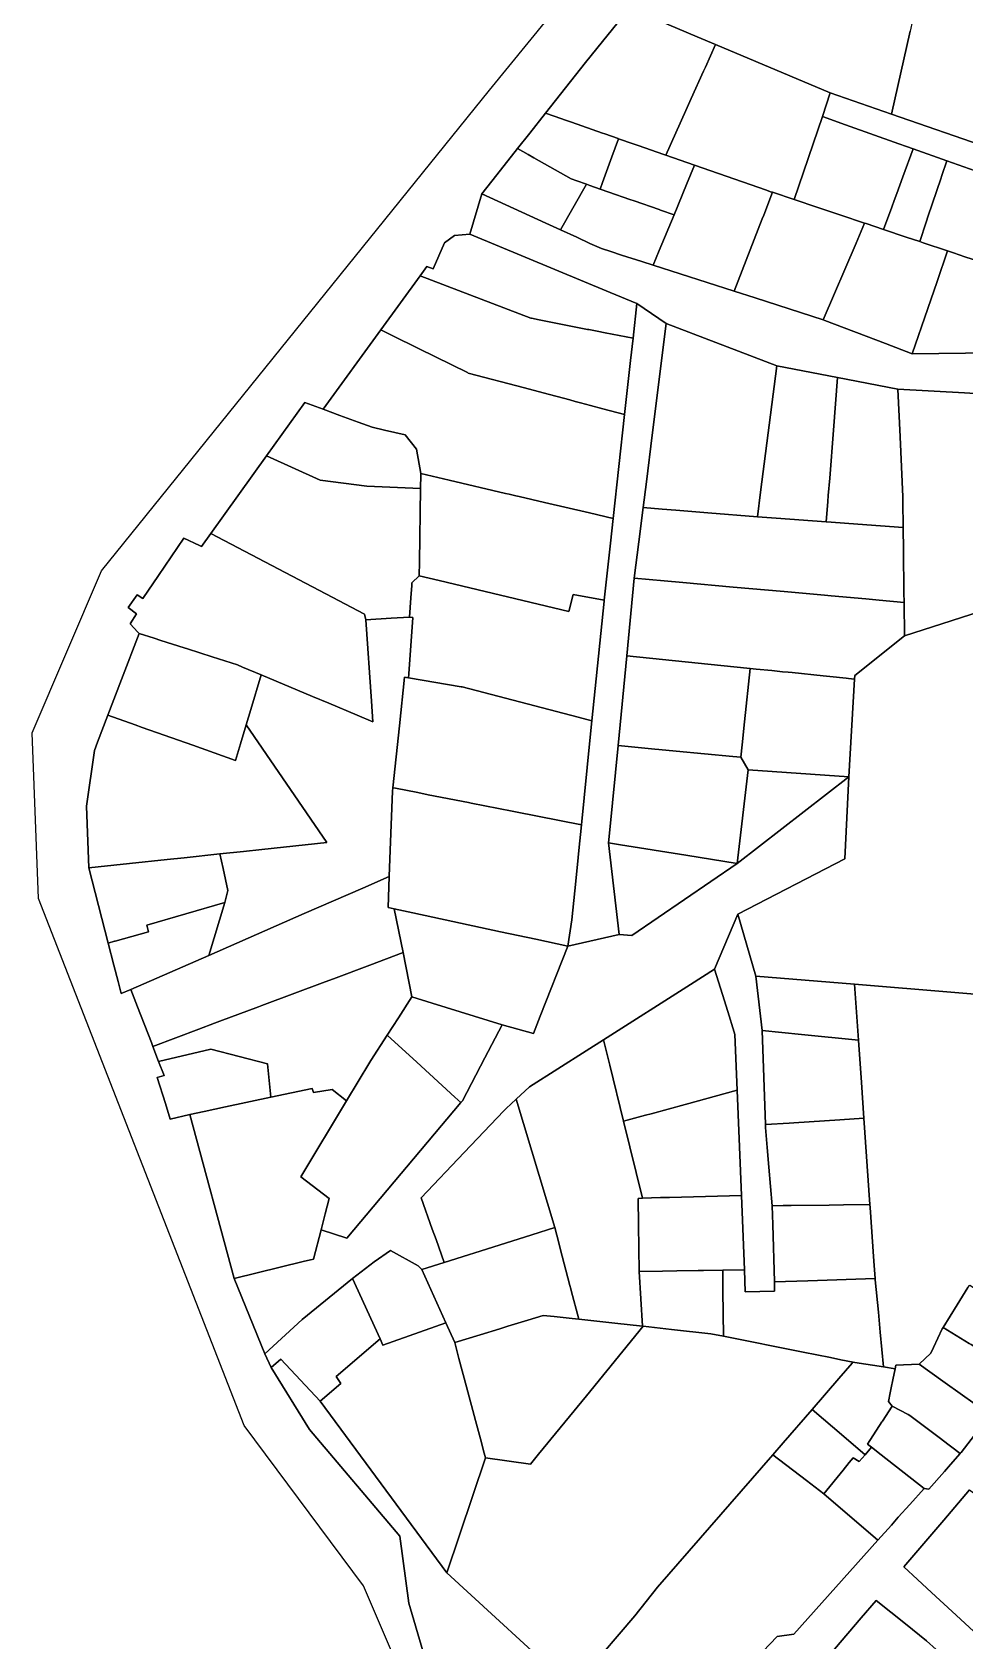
# Model space of a CAD drawing. Header units: inches. Extents: x 469449 to 472390, y 1000542 to 1004361.
# Drawn here: x 470542.2 to 470752, y 1001671.8 to 1002033.8 of the extents above; entities that cross this region are included whole.
import ezdxf

# ---------------------------------------------------------------- set-up
doc = ezdxf.new("R2010")
doc.units = ezdxf.units.IN
doc.header["$MEASUREMENT"] = 0
doc.layers.add('Gulele_10_07_New_Parcel', color=7, linetype='Continuous')

msp = doc.modelspace()

# ---------------------------------------------------------------- linework, layer by layer
at = {"layer": 'Gulele_10_07_New_Parcel'}
for points in [[(470872.58, 1001426.49), (470760.13, 1001545.32), (470668.21, 1001563.83), (470616.75, 1001684.11), (470589.87, 1001720.25), (470543.62, 1001838.8), (470542.17, 1001876.1), (470557.78, 1001912.53), (470645.08, 1002020.67), (470974.91, 1002424.6), (471076.37, 1002549.79), (471098.34, 1002597.79), (471128.4, 1002774.74), (471141.41, 1002848.47), (471134.47, 1002873.34), (471096.31, 1002923.65), (471081.28, 1002964.13), (471080.27, 1002998.39), (471087.35, 1003042.2), (471087.06, 1003060.99), (471079.26, 1003076.31)], [(470676.58, 1002039.15), (470666.64, 1002026.92), (470657.64, 1002015.52), (470654.1, 1002011.04), (470651.35, 1002007.55), (470646.7, 1002001.66), (470643.34, 1001997.4), (470640.65, 1001988.31), (470637.2, 1001988.03), (470634.96, 1001986.32), (470632.36, 1001980.51), (470630.93, 1001981.01), (470629.43, 1001978.95), (470620.59, 1001966.76), (470607.62, 1001948.89), (470603.48, 1001950.42), (470594.87, 1001938.42), (470582.35, 1001920.96), (470580.25, 1001918.03), (470579.8, 1001918.25), (470576.26, 1001919.92), (470570.61, 1001911.52), (470567.08, 1001906.28), (470565.8, 1001907.17), (470563.77, 1001904.26), (470565.62, 1001902.87), (470564.2, 1001900.59), (470565.97, 1001898.73), (470566.23, 1001898.45), (470562.28, 1001888.1), (470559.21, 1001880.03), (470556.9, 1001873.98), (470556.19, 1001872.11), (470554.41, 1001859.57), (470554.91, 1001845.69), (470559.27, 1001828.79), (470560.56, 1001823.78), (470561.51, 1001820.11), (470562.21, 1001817.42), (470564.38, 1001818.37), (470565.9, 1001814.41), (470568.99, 1001806.4), (470569.32, 1001805.54), (470570.62, 1001802.16), (470571.85, 1001798.98), (470570.29, 1001798.52), (470572.14, 1001792.68), (470573.24, 1001789.19), (470577.62, 1001790.22), (470587.62, 1001753.34), (470594.49, 1001736.36), (470595.95, 1001733.3), (470604.53, 1001719.31), (470624.89, 1001695.31), (470626.89, 1001680.21), (470630.09, 1001669.53)], [(470795.29, 1002035.92), (470798.33, 1002033.53), (470802.67, 1002030.13), (470809.51, 1002024.77), (470804.68, 1002018.38), (470788.62, 1001997.11), (470771.48, 1002002.92), (470769.36, 1002003.64), (470762.82, 1002005.86), (470761.52, 1002006.3), (470757.61, 1002007.65), (470735.5, 1002015.3), (470739.7, 1002033.99)], [(470754.29, 1001952.44), (470751.9, 1001952.57), (470736.93, 1001953.42), (470723.33, 1001956.06), (470709.74, 1001958.69), (470684.82, 1001968.23), (470678.24, 1001972.72), (470672.24, 1001975.21), (470640.65, 1001988.31), (470643.34, 1001997.4), (470657.77, 1001990.77), (470661.04, 1001989.27), (470664.7, 1001987.59), (470667.66, 1001986.23), (470670.23, 1001985.05), (470672.33, 1001984.37), (470674.78, 1001983.58), (470679.35, 1001982.12), (470681.87, 1001981.31), (470700.09, 1001975.45), (470704.81, 1001973.94), (470720.11, 1001969.02), (470720.51, 1001968.89), (470734.15, 1001963.68), (470740.17, 1001961.37), (470764.13, 1001961.69)], [(470752.7, 1001751.27), (470750.28, 1001747.36), (470747.15, 1001742.29), (470746.93, 1001741.95), (470744.96, 1001737.75), (470744.37, 1001736.5), (470741.7, 1001734.04), (470736.5, 1001733.83), (470736.36, 1001732.97), (470733.74, 1001733.39), (470732.98, 1001741.23), (470732.55, 1001745.69), (470731.84, 1001752.98), (470731.82, 1001753.34), (470731.54, 1001757.21), (470730.69, 1001769.29), (470730.65, 1001769.93), (470729.28, 1001789.4), (470728.72, 1001797.39), (470728.05, 1001806.97), (470727.17, 1001819.5), (470773.22, 1001815.68)], [(470630.09, 1001669.53), (470626.89, 1001680.21), (470624.89, 1001695.31), (470604.53, 1001719.31), (470595.95, 1001733.3), (470598.12, 1001735.15), (470606.99, 1001725.71), (470635.46, 1001687.05), (470663.72, 1001661.13)], [(470705, 1001667.72), (470709.77, 1001672.77), (470713.55, 1001673.27), (470732.45, 1001694.43), (470735.48, 1001697.83), (470737.04, 1001699.57), (470739.64, 1001702.47), (470742.84, 1001706.06), (470743.91, 1001705.92), (470747.41, 1001709.9), (470748.78, 1001711.46), (470750.94, 1001713.92), (470751.17, 1001714.18), (470757.71, 1001722.6)], [(470753.05, 1001705.75), (470747.26, 1001698.95), (470738.28, 1001688.43), (470741.39, 1001685.55), (470744.49, 1001682.68), (470749.14, 1001678.37), (470755.89, 1001672.12)], [(470745.54, 1001669.83), (470743.36, 1001671.79), (470738.63, 1001675.57), (470732.04, 1001680.83), (470728.71, 1001676.93), (470713.67, 1001659.32)]]:
    msp.add_lwpolyline(points, dxfattribs=at)
for points in [[(470739.7, 1002033.99), (470735.5, 1002015.3), (470721.71, 1002020.08), (470695.92, 1002030.97), (470691.75, 1002032.74), (470676.58, 1002039.15), (470704.33, 1002073.28), (470708.15, 1002070.24), (470738.2, 1002047.92), (470740.5, 1002046.21), (470742.16, 1002044.98), (470740.77, 1002038.79)], [(470689.24, 1002016.09), (470684.75, 1002006.07), (470684.27, 1002006.24), (470678.5, 1002008.25), (470677.36, 1002008.65), (470674.12, 1002009.77), (470674.02, 1002009.81), (470670.98, 1002010.87), (470670.48, 1002011.04), (470663.49, 1002013.48), (470662.39, 1002013.86), (470659.58, 1002014.84), (470657.64, 1002015.52), (470666.64, 1002026.92), (470676.58, 1002039.15), (470691.75, 1002032.74), (470695.92, 1002030.97), (470693.62, 1002025.85), (470693.23, 1002025), (470690.46, 1002018.82)], [(470719.96, 1002014.77), (470713.57, 1001996.1), (470708.74, 1001997.72), (470708.3, 1001997.86), (470707.35, 1001998.19), (470691.21, 1002003.82), (470684.75, 1002006.07), (470689.24, 1002016.09), (470690.46, 1002018.82), (470693.23, 1002025), (470693.62, 1002025.85), (470695.92, 1002030.97), (470721.71, 1002020.08)], [(470735.5, 1002015.3), (470757.61, 1002007.65), (470761.52, 1002006.3), (470762.82, 1002005.86), (470769.36, 1002003.64), (470771.48, 1002002.92), (470788.62, 1001997.11), (470785.24, 1001991.4), (470782.58, 1001992.4), (470776.19, 1001994.81), (470775.32, 1001995.12), (470772.58, 1001996.09), (470768, 1001997.72), (470761.97, 1001999.86), (470747.97, 1002004.83), (470740.4, 1002007.51), (470738.91, 1002008.04), (470737.19, 1002008.65), (470725.18, 1002012.92), (470719.96, 1002014.77), (470721.71, 1002020.08)], [(470670.48, 1001999.89), (470669.94, 1001998.45), (470667.63, 1001999.25), (470666.87, 1001999.52), (470664.69, 1002000.27), (470663.41, 1002000.72), (470655.02, 1002005.47), (470653.73, 1002006.2), (470651.35, 1002007.55), (470654.1, 1002011.04), (470657.64, 1002015.52), (470659.58, 1002014.84), (470662.39, 1002013.86), (470663.49, 1002013.48), (470670.48, 1002011.04), (470670.98, 1002010.87), (470674.02, 1002009.81), (470674.12, 1002009.77), (470672.61, 1002005.67)], [(470735.56, 1001994.38), (470733.71, 1001989.35), (470729.77, 1001990.67), (470729.46, 1001990.78), (470724.12, 1001992.56), (470718.94, 1001994.3), (470713.57, 1001996.1), (470719.96, 1002014.77), (470725.18, 1002012.92), (470737.19, 1002008.65), (470738.91, 1002008.04), (470740.4, 1002007.51), (470738.07, 1002001.19), (470736.68, 1001997.42), (470736.1, 1001995.84)], [(470689.41, 1001999.48), (470686.58, 1001992.66), (470683.53, 1001993.72), (470683.24, 1001993.82), (470677.62, 1001995.78), (470676.64, 1001996.12), (470671.9, 1001997.77), (470669.94, 1001998.45), (470670.48, 1001999.89), (470672.61, 1002005.67), (470674.12, 1002009.77), (470677.36, 1002008.65), (470678.5, 1002008.25), (470684.27, 1002006.24), (470684.75, 1002006.07), (470691.21, 1002003.82)], [(470666.87, 1001999.52), (470661.04, 1001989.27), (470657.77, 1001990.77), (470643.34, 1001997.4), (470646.7, 1002001.66), (470651.35, 1002007.55), (470653.73, 1002006.2), (470655.02, 1002005.47), (470663.41, 1002000.72), (470664.69, 1002000.27)], [(470743.32, 1001990.98), (470741.85, 1001986.63), (470738.82, 1001987.64), (470733.71, 1001989.35), (470735.56, 1001994.38), (470736.1, 1001995.84), (470736.68, 1001997.42), (470738.07, 1002001.19), (470740.4, 1002007.51), (470747.97, 1002004.83), (470746.85, 1002001.49), (470746.6, 1002000.75), (470743.79, 1001992.39)], [(470706.41, 1001991.72), (470700.09, 1001975.45), (470681.87, 1001981.31), (470683.24, 1001984.6), (470686.58, 1001992.66), (470689.41, 1001999.48), (470691.21, 1002003.82), (470707.35, 1001998.19), (470708.3, 1001997.86), (470708.74, 1001997.72), (470706.76, 1001992.61)], [(470761.97, 1001999.86), (470756.4, 1001981.74), (470755.07, 1001982.2), (470752.01, 1001983.23), (470749.48, 1001984.08), (470748.13, 1001984.53), (470742.65, 1001986.36), (470741.85, 1001986.63), (470743.32, 1001990.98), (470743.79, 1001992.39), (470746.6, 1002000.75), (470746.85, 1002001.49), (470747.97, 1002004.83)], [(470683.24, 1001984.6), (470681.87, 1001981.31), (470679.35, 1001982.12), (470674.78, 1001983.58), (470672.33, 1001984.37), (470670.23, 1001985.05), (470667.66, 1001986.23), (470664.7, 1001987.59), (470661.04, 1001989.27), (470666.87, 1001999.52), (470667.63, 1001999.25), (470669.94, 1001998.45), (470671.9, 1001997.77), (470676.64, 1001996.12), (470677.62, 1001995.78), (470683.24, 1001993.82), (470683.53, 1001993.72), (470686.58, 1001992.66)], [(470727.53, 1001986.27), (470720.11, 1001969.02), (470704.81, 1001973.94), (470700.09, 1001975.45), (470706.41, 1001991.72), (470706.76, 1001992.61), (470708.74, 1001997.72), (470713.57, 1001996.1), (470718.94, 1001994.3), (470724.12, 1001992.56), (470729.46, 1001990.78)], [(470640.65, 1001988.31), (470672.24, 1001975.21), (470678.24, 1001972.72), (470677.37, 1001964.87), (470671.07, 1001966.11), (470669.31, 1001966.45), (470667.38, 1001966.83), (470667.14, 1001966.88), (470656.21, 1001969.03), (470654.5, 1001969.37), (470654.39, 1001969.41), (470629.43, 1001978.95), (470630.93, 1001981.01), (470632.36, 1001980.51), (470634.96, 1001986.32), (470637.2, 1001988.03)], [(470743.68, 1001971.6), (470740.17, 1001961.37), (470734.15, 1001963.68), (470720.51, 1001968.89), (470720.11, 1001969.02), (470727.53, 1001986.27), (470729.46, 1001990.78), (470729.77, 1001990.67), (470733.71, 1001989.35), (470738.82, 1001987.64), (470741.85, 1001986.63), (470742.65, 1001986.36), (470748.13, 1001984.53), (470745.77, 1001977.67)], [(470764.13, 1001961.69), (470740.17, 1001961.37), (470743.68, 1001971.6), (470745.77, 1001977.67), (470748.13, 1001984.53), (470749.48, 1001984.08), (470752.01, 1001983.23), (470755.07, 1001982.2), (470756.4, 1001981.74), (470760.74, 1001980.25), (470761.36, 1001980.03), (470769.47, 1001977.24), (470774.05, 1001975.66), (470769.12, 1001968.72), (470764.76, 1001962.58)], [(470676.81, 1001959.85), (470675.47, 1001947.73), (470670.57, 1001949.03), (470667.76, 1001949.77), (470665.54, 1001950.36), (470664.33, 1001950.68), (470663.15, 1001950.99), (470657.14, 1001952.58), (470652.93, 1001953.7), (470640.26, 1001957.05), (470640.08, 1001957.14), (470629.21, 1001962.5), (470623.04, 1001965.55), (470620.59, 1001966.76), (470629.43, 1001978.95), (470654.39, 1001969.41), (470654.5, 1001969.37), (470656.21, 1001969.03), (470667.14, 1001966.88), (470667.38, 1001966.83), (470669.31, 1001966.45), (470671.07, 1001966.11), (470677.37, 1001964.87)], [(470684.82, 1001968.23), (470681.67, 1001943.06), (470680.35, 1001932.59), (470679.62, 1001926.77), (470678.65, 1001919.06), (470677.63, 1001910.92), (470675.94, 1001893.4), (470673.99, 1001873.21), (470672.15, 1001854.27), (470671.87, 1001851.32), (470674.21, 1001830.72), (470662.68, 1001828.1), (470663.57, 1001833.98), (470664.46, 1001842.72), (470664.99, 1001848.01), (470665.15, 1001849.59), (470665.74, 1001855.39), (470667.66, 1001874.4), (470668.11, 1001878.78), (470670.83, 1001905.71), (470670.86, 1001905.94), (470672.27, 1001918.74), (470672.89, 1001924.32), (470675.47, 1001947.73), (470676.81, 1001959.85), (470677.37, 1001964.87), (470678.24, 1001972.72)], [(470675.47, 1001947.73), (470672.89, 1001924.32), (470667.57, 1001925.57), (470657.42, 1001927.94), (470651.7, 1001929.28), (470650.97, 1001929.45), (470649.47, 1001929.8), (470648.69, 1001929.98), (470635.96, 1001932.96), (470629.62, 1001934.45), (470628.62, 1001939.93), (470626.06, 1001943.13), (470621.42, 1001944.2), (470618.65, 1001944.84), (470615.53, 1001945.99), (470611.39, 1001947.51), (470607.62, 1001948.89), (470620.59, 1001966.76), (470623.04, 1001965.55), (470629.21, 1001962.5), (470640.08, 1001957.14), (470640.26, 1001957.05), (470652.93, 1001953.7), (470657.14, 1001952.58), (470663.15, 1001950.99), (470664.33, 1001950.68), (470665.54, 1001950.36), (470667.76, 1001949.77), (470670.57, 1001949.03)], [(470705.32, 1001924.73), (470694.21, 1001925.61), (470687.01, 1001926.18), (470683.89, 1001926.43), (470679.62, 1001926.77), (470680.35, 1001932.59), (470681.67, 1001943.06), (470684.82, 1001968.23), (470709.74, 1001958.69), (470706.04, 1001930.24)], [(470721.19, 1001928.16), (470720.84, 1001923.59), (470709.54, 1001924.42), (470705.32, 1001924.73), (470706.04, 1001930.24), (470709.74, 1001958.69), (470723.33, 1001956.06), (470722.42, 1001944.2), (470721.6, 1001933.42), (470721.29, 1001929.46)], [(470738.08, 1001928.18), (470738.15, 1001922.31), (470727.91, 1001923.07), (470721.95, 1001923.5), (470720.84, 1001923.59), (470721.19, 1001928.16), (470721.29, 1001929.46), (470721.6, 1001933.42), (470722.42, 1001944.2), (470723.33, 1001956.06), (470736.93, 1001953.42), (470737.43, 1001942.69), (470738.06, 1001929.22), (470738.07, 1001928.93)], [(470759.64, 1001904.72), (470738.43, 1001897.88), (470738.34, 1001905.43), (470738.31, 1001907.67), (470738.21, 1001917.1), (470738.15, 1001922.31), (470738.08, 1001928.18), (470738.07, 1001928.93), (470738.06, 1001929.22), (470737.43, 1001942.69), (470736.93, 1001953.42), (470751.9, 1001952.57), (470754.29, 1001952.44), (470755.72, 1001952.36), (470756.75, 1001939.87), (470757.31, 1001933.04), (470758.06, 1001923.97), (470759.09, 1001911.39)], [(470629.61, 1001934.17), (470629.56, 1001931.06), (470626.07, 1001931.2), (470617.44, 1001931.56), (470606.98, 1001932.91), (470594.87, 1001938.42), (470603.48, 1001950.42), (470607.62, 1001948.89), (470611.39, 1001947.51), (470615.53, 1001945.99), (470618.65, 1001944.84), (470621.42, 1001944.2), (470626.06, 1001943.13), (470628.62, 1001939.93), (470629.62, 1001934.45)], [(470622.92, 1001901.86), (470617.23, 1001901.55), (470617.02, 1001902.46), (470616.95, 1001902.8), (470608.27, 1001907.35), (470582.35, 1001920.96), (470594.87, 1001938.42), (470606.98, 1001932.91), (470617.44, 1001931.56), (470626.07, 1001931.2), (470629.56, 1001931.06), (470629.28, 1001914.59), (470629.23, 1001911.45), (470627.62, 1001909.84), (470627.58, 1001909.21), (470627.39, 1001906.47), (470627.09, 1001902.08)], [(470672.27, 1001918.74), (470670.86, 1001905.94), (470663.86, 1001907.25), (470662.93, 1001903.4), (470633.77, 1001910.36), (470629.23, 1001911.45), (470629.28, 1001914.59), (470629.56, 1001931.06), (470629.61, 1001934.17), (470629.62, 1001934.45), (470635.96, 1001932.96), (470648.69, 1001929.98), (470649.47, 1001929.8), (470650.97, 1001929.45), (470651.7, 1001929.28), (470657.42, 1001927.94), (470667.57, 1001925.57), (470672.89, 1001924.32)], [(470705.32, 1001924.73), (470709.54, 1001924.42), (470720.84, 1001923.59), (470721.95, 1001923.5), (470727.91, 1001923.07), (470738.15, 1001922.31), (470738.21, 1001917.1), (470738.31, 1001907.67), (470738.34, 1001905.43), (470732.72, 1001905.94), (470729.75, 1001906.21), (470721.92, 1001906.92), (470720.44, 1001907.05), (470711.37, 1001907.87), (470699.89, 1001908.9), (470688.58, 1001909.93), (470684.35, 1001910.31), (470677.63, 1001910.92), (470678.65, 1001919.06), (470679.62, 1001926.77), (470683.89, 1001926.43), (470687.01, 1001926.18), (470694.21, 1001925.61)], [(470582.35, 1001920.96), (470608.27, 1001907.35), (470616.95, 1001902.8), (470617.02, 1001902.46), (470617.23, 1001901.55), (470618.48, 1001883.25), (470618.8, 1001878.59), (470615.32, 1001880.04), (470608.92, 1001882.73), (470605.23, 1001884.28), (470593.67, 1001889.13), (470589.46, 1001890.89), (470588.33, 1001891.37), (470582.65, 1001893.19), (470577.13, 1001894.96), (470576.38, 1001895.2), (470571.12, 1001896.88), (470569.61, 1001897.37), (470566.23, 1001898.45), (470565.97, 1001898.73), (470564.2, 1001900.59), (470565.62, 1001902.87), (470563.77, 1001904.26), (470565.8, 1001907.17), (470567.08, 1001906.28), (470570.61, 1001911.52), (470576.26, 1001919.92), (470579.8, 1001918.25), (470580.25, 1001918.03)], [(470633.77, 1001910.36), (470662.93, 1001903.4), (470663.86, 1001907.25), (470670.86, 1001905.94), (470670.83, 1001905.71), (470668.11, 1001878.78), (470665, 1001879.6), (470638.91, 1001886.42), (470638.68, 1001886.46), (470626.81, 1001888.45), (470626.88, 1001889.35), (470627.84, 1001902.05), (470627.09, 1001902.08), (470627.39, 1001906.47), (470627.58, 1001909.21), (470627.62, 1001909.84), (470629.23, 1001911.45)], [(470727.25, 1001888.98), (470727.2, 1001888.2), (470725.85, 1001888.34), (470725.32, 1001888.39), (470721.66, 1001888.76), (470720.14, 1001888.92), (470713.16, 1001889.63), (470712.22, 1001889.72), (470711.01, 1001889.84), (470708.57, 1001890.09), (470705.09, 1001890.44), (470703.71, 1001890.59), (470700.01, 1001890.96), (470675.94, 1001893.4), (470677.63, 1001910.92), (470684.35, 1001910.31), (470688.58, 1001909.93), (470699.89, 1001908.9), (470711.37, 1001907.87), (470720.44, 1001907.05), (470721.92, 1001906.92), (470729.75, 1001906.21), (470732.72, 1001905.94), (470738.34, 1001905.43), (470738.43, 1001897.88)], [(470798.86, 1001818.14), (470774.52, 1001815.57), (470773.22, 1001815.68), (470727.17, 1001819.5), (470704.97, 1001821.34), (470700.91, 1001835.3), (470724.97, 1001847.76), (470725.9, 1001866.2), (470727.2, 1001888.2), (470727.25, 1001888.98), (470738.43, 1001897.88), (470759.64, 1001904.72), (470769.96, 1001909.06)], [(470626.88, 1001889.35), (470626.81, 1001888.45), (470625.95, 1001888.59), (470624.8, 1001877.69), (470623.33, 1001863.73), (470623.25, 1001862.96), (470622.74, 1001849.68), (470622.52, 1001843.76), (470616.56, 1001841.16), (470603.39, 1001835.4), (470581.88, 1001826.01), (470585.55, 1001837.89), (470586.19, 1001840.6), (470585.12, 1001845.55), (470584.4, 1001848.85), (470589.75, 1001849.42), (470593.81, 1001849.85), (470608.48, 1001851.42), (470590.32, 1001877.9), (470591.34, 1001881.33), (470593.67, 1001889.13), (470605.23, 1001884.28), (470608.92, 1001882.73), (470615.32, 1001880.04), (470618.8, 1001878.59), (470618.48, 1001883.25), (470617.23, 1001901.55), (470622.92, 1001901.86), (470627.09, 1001902.08), (470627.84, 1001902.05)], [(470589.05, 1001873.64), (470587.94, 1001869.9), (470578.33, 1001873.29), (470571.89, 1001875.56), (470566.91, 1001877.31), (470565.34, 1001877.87), (470559.21, 1001880.03), (470562.28, 1001888.1), (470566.23, 1001898.45), (470569.61, 1001897.37), (470571.12, 1001896.88), (470576.38, 1001895.2), (470577.13, 1001894.96), (470582.65, 1001893.19), (470588.33, 1001891.37), (470589.46, 1001890.89), (470593.67, 1001889.13), (470591.34, 1001881.33), (470590.32, 1001877.9)], [(470701.91, 1001873.39), (470701.62, 1001870.61), (470699.79, 1001870.79), (470687.06, 1001871.98), (470683.18, 1001872.34), (470682.27, 1001872.43), (470673.99, 1001873.21), (470675.94, 1001893.4), (470700.01, 1001890.96), (470703.71, 1001890.59), (470702.45, 1001878.57)], [(470727.2, 1001888.2), (470725.9, 1001866.2), (470703.26, 1001867.77), (470701.62, 1001870.61), (470701.91, 1001873.39), (470702.45, 1001878.57), (470703.71, 1001890.59), (470705.09, 1001890.44), (470708.57, 1001890.09), (470711.01, 1001889.84), (470712.22, 1001889.72), (470713.16, 1001889.63), (470720.14, 1001888.92), (470721.66, 1001888.76), (470725.32, 1001888.39), (470725.85, 1001888.34)], [(470667.66, 1001874.4), (470665.74, 1001855.39), (470650.9, 1001858.31), (470650.18, 1001858.45), (470640.95, 1001860.26), (470640.32, 1001860.39), (470631.25, 1001862.17), (470628.92, 1001862.63), (470623.92, 1001863.61), (470623.33, 1001863.73), (470624.8, 1001877.69), (470625.95, 1001888.59), (470626.81, 1001888.45), (470638.68, 1001886.46), (470638.91, 1001886.42), (470665, 1001879.6), (470668.11, 1001878.78)], [(470578.33, 1001873.29), (470587.94, 1001869.9), (470589.05, 1001873.64), (470590.32, 1001877.9), (470608.48, 1001851.42), (470593.81, 1001849.85), (470589.75, 1001849.42), (470584.4, 1001848.85), (470576.34, 1001847.98), (470572.57, 1001847.58), (470564.07, 1001846.67), (470556.99, 1001845.91), (470554.91, 1001845.69), (470554.41, 1001859.57), (470556.19, 1001872.11), (470556.9, 1001873.98), (470559.21, 1001880.03), (470565.34, 1001877.87), (470566.91, 1001877.31), (470571.89, 1001875.56)], [(470703.26, 1001867.77), (470700.77, 1001846.69), (470689.21, 1001848.54), (470674.57, 1001850.88), (470671.87, 1001851.32), (470672.15, 1001854.27), (470673.99, 1001873.21), (470682.27, 1001872.43), (470683.18, 1001872.34), (470687.06, 1001871.98), (470699.79, 1001870.79), (470701.62, 1001870.61)], [(470700.91, 1001835.3), (470695.71, 1001822.91), (470690.3, 1001819.46), (470670.72, 1001807.01), (470666.78, 1001804.5), (470654.07, 1001796.42), (470651.06, 1001793.65), (470648.8, 1001791.58), (470648.32, 1001791.06), (470639.37, 1001781.63), (470629.69, 1001771.43), (470632.2, 1001764.44), (470633.06, 1001762.05), (470634.89, 1001756.94), (470629.83, 1001755.33), (470629.02, 1001756.16), (470622.76, 1001759.61), (470619.09, 1001757.05), (470614.25, 1001753.27), (470602.93, 1001744.09), (470594.49, 1001736.36), (470587.62, 1001753.34), (470603.15, 1001757.12), (470605.49, 1001757.68), (470607.16, 1001764.22), (470612.93, 1001762.38), (470638.63, 1001792.87), (470638.98, 1001793.29), (470644.01, 1001802.95), (470647.88, 1001810.37), (470654.93, 1001808.45), (470656.46, 1001812.34), (470662.68, 1001828.1), (470674.21, 1001830.72), (470677.07, 1001830.52), (470700.77, 1001846.69), (470725.9, 1001866.2), (470724.97, 1001847.76)], [(470725.9, 1001866.2), (470700.77, 1001846.69), (470703.26, 1001867.77)], [(470663.57, 1001833.98), (470662.68, 1001828.1), (470655.52, 1001829.64), (470647.56, 1001831.34), (470627.78, 1001835.57), (470623.65, 1001836.45), (470622.25, 1001836.75), (470622.52, 1001843.76), (470622.74, 1001849.68), (470623.25, 1001862.96), (470623.33, 1001863.73), (470623.92, 1001863.61), (470628.92, 1001862.63), (470631.25, 1001862.17), (470640.32, 1001860.39), (470640.95, 1001860.26), (470650.18, 1001858.45), (470650.9, 1001858.31), (470665.74, 1001855.39), (470665.15, 1001849.59), (470664.99, 1001848.01), (470664.46, 1001842.72)], [(470674.57, 1001850.88), (470689.21, 1001848.54), (470700.77, 1001846.69), (470677.07, 1001830.52), (470674.21, 1001830.72), (470671.87, 1001851.32)], [(470560.73, 1001829.2), (470559.27, 1001828.79), (470554.91, 1001845.69), (470556.99, 1001845.91), (470564.07, 1001846.67), (470572.57, 1001847.58), (470576.34, 1001847.98), (470584.4, 1001848.85), (470585.12, 1001845.55), (470586.19, 1001840.6), (470585.55, 1001837.89), (470567.94, 1001832.8), (470568.33, 1001831.31), (470560.87, 1001829.24)], [(470579.65, 1001809.41), (470569.32, 1001805.54), (470568.99, 1001806.4), (470565.9, 1001814.41), (470564.38, 1001818.37), (470581.88, 1001826.01), (470603.39, 1001835.4), (470616.56, 1001841.16), (470622.52, 1001843.76), (470622.25, 1001836.75), (470623.65, 1001836.45), (470625.62, 1001826.64), (470618.12, 1001823.83), (470609.94, 1001820.76), (470608.1, 1001820.07), (470593.87, 1001814.74), (470593.09, 1001814.45), (470584.38, 1001811.18), (470583.21, 1001810.74)], [(470564.38, 1001818.37), (470562.21, 1001817.42), (470561.51, 1001820.11), (470560.56, 1001823.78), (470559.27, 1001828.79), (470560.73, 1001829.2), (470560.87, 1001829.24), (470568.33, 1001831.31), (470567.94, 1001832.8), (470585.55, 1001837.89), (470581.88, 1001826.01)], [(470656.46, 1001812.34), (470654.93, 1001808.45), (470647.88, 1001810.37), (470632.17, 1001815.26), (470627.62, 1001816.67), (470625.62, 1001826.64), (470623.65, 1001836.45), (470627.78, 1001835.57), (470647.56, 1001831.34), (470655.52, 1001829.64), (470662.68, 1001828.1)], [(470704.97, 1001821.34), (470706.44, 1001809.08), (470707.13, 1001787.93), (470707.15, 1001787.29), (470707.55, 1001782.79), (470707.93, 1001778.36), (470708.69, 1001769.67), (470708.8, 1001765.46), (470709.15, 1001752.54), (470709.18, 1001750.44), (470702.56, 1001750.3), (470702.44, 1001755.26), (470701.75, 1001772), (470701.53, 1001777.46), (470700.78, 1001795.68), (470700.27, 1001808.24), (470700.13, 1001808.7), (470698.67, 1001813.38), (470697.49, 1001817.18), (470695.71, 1001822.91), (470700.91, 1001835.3)], [(470622.07, 1001808.07), (470618.39, 1001802.36), (470618.16, 1001802.01), (470612.9, 1001793.25), (470609.69, 1001795.85), (470605.45, 1001795.14), (470605.17, 1001796.03), (470595.89, 1001794.07), (470595.13, 1001801.62), (470582.35, 1001804.89), (470570.62, 1001802.16), (470569.32, 1001805.54), (470579.65, 1001809.41), (470583.21, 1001810.74), (470584.38, 1001811.18), (470593.09, 1001814.45), (470593.87, 1001814.74), (470608.1, 1001820.07), (470609.94, 1001820.76), (470618.12, 1001823.83), (470625.62, 1001826.64), (470627.62, 1001816.67), (470624.59, 1001811.97)], [(470680.15, 1001790.03), (470675.21, 1001788.68), (470672.13, 1001801.27), (470670.94, 1001806.12), (470670.72, 1001807.01), (470690.3, 1001819.46), (470695.71, 1001822.91), (470697.49, 1001817.18), (470698.67, 1001813.38), (470700.13, 1001808.7), (470700.27, 1001808.24), (470700.78, 1001795.68), (470689.05, 1001792.47), (470681.42, 1001790.38)], [(470727.17, 1001819.5), (470728.05, 1001806.97), (470715.26, 1001808.22), (470706.44, 1001809.08), (470704.97, 1001821.34)], [(470638.98, 1001793.29), (470638.63, 1001792.87), (470637.28, 1001794.11), (470628.74, 1001801.95), (470622.07, 1001808.07), (470624.59, 1001811.97), (470627.62, 1001816.67), (470632.17, 1001815.26), (470647.88, 1001810.37), (470644.01, 1001802.95)], [(470638.63, 1001792.87), (470612.93, 1001762.38), (470607.16, 1001764.22), (470608.1, 1001767.89), (470608.97, 1001771.32), (470602.64, 1001776.16), (470612.9, 1001793.25), (470618.16, 1001802.01), (470618.39, 1001802.36), (470622.07, 1001808.07), (470628.74, 1001801.95), (470637.28, 1001794.11)], [(470678.7, 1001754.87), (470679.47, 1001742.56), (470673.26, 1001743.24), (470665.14, 1001744.13), (470663.44, 1001750.63), (470663.34, 1001751.01), (470663.14, 1001751.75), (470660.98, 1001760.04), (470660.63, 1001761.35), (470659.73, 1001764.8), (470651.06, 1001793.65), (470654.07, 1001796.42), (470666.78, 1001804.5), (470670.72, 1001807.01), (470670.94, 1001806.12), (470672.13, 1001801.27), (470675.21, 1001788.68), (470679.45, 1001771.39), (470678.49, 1001771.28), (470678.56, 1001765.36)], [(470712.46, 1001788.28), (470707.13, 1001787.93), (470706.44, 1001809.08), (470715.26, 1001808.22), (470728.05, 1001806.97), (470728.72, 1001797.39), (470729.28, 1001789.4), (470723.85, 1001789.04), (470713.52, 1001788.35)], [(470577.62, 1001790.22), (470573.24, 1001789.19), (470572.14, 1001792.68), (470570.29, 1001798.52), (470571.85, 1001798.98), (470570.62, 1001802.16), (470582.35, 1001804.89), (470595.13, 1001801.62), (470595.89, 1001794.07), (470585.63, 1001791.91), (470580.87, 1001790.91)], [(470605.17, 1001796.03), (470605.45, 1001795.14), (470609.69, 1001795.85), (470612.9, 1001793.25), (470602.64, 1001776.16), (470608.97, 1001771.32), (470608.1, 1001767.89), (470607.16, 1001764.22), (470605.49, 1001757.68), (470603.15, 1001757.12), (470587.62, 1001753.34), (470577.62, 1001790.22), (470580.87, 1001790.91), (470585.63, 1001791.91), (470595.89, 1001794.07)], [(470683.52, 1001771.5), (470679.45, 1001771.39), (470675.21, 1001788.68), (470680.15, 1001790.03), (470681.42, 1001790.38), (470689.05, 1001792.47), (470700.78, 1001795.68), (470701.53, 1001777.46), (470701.75, 1001772), (470685.55, 1001771.56), (470684.08, 1001771.52)], [(470647.23, 1001760.84), (470634.89, 1001756.94), (470633.06, 1001762.05), (470632.2, 1001764.44), (470629.69, 1001771.43), (470639.37, 1001781.63), (470648.32, 1001791.06), (470648.8, 1001791.58), (470651.06, 1001793.65), (470659.73, 1001764.8), (470654.55, 1001763.16)], [(470711.11, 1001769.7), (470708.69, 1001769.67), (470707.93, 1001778.36), (470707.55, 1001782.79), (470707.15, 1001787.29), (470707.13, 1001787.93), (470712.46, 1001788.28), (470713.52, 1001788.35), (470723.85, 1001789.04), (470729.28, 1001789.4), (470730.65, 1001769.93), (470724.7, 1001769.86), (470721.46, 1001769.82), (470712.96, 1001769.72)], [(470683.98, 1001754.96), (470678.7, 1001754.87), (470678.56, 1001765.36), (470678.49, 1001771.28), (470679.45, 1001771.39), (470683.52, 1001771.5), (470684.08, 1001771.52), (470685.55, 1001771.56), (470701.75, 1001772), (470702.44, 1001755.26), (470697.53, 1001755.18), (470693.23, 1001755.11), (470691.99, 1001755.09), (470687.19, 1001755.01)], [(470716.66, 1001752.81), (470709.15, 1001752.54), (470708.8, 1001765.46), (470708.69, 1001769.67), (470711.11, 1001769.7), (470712.96, 1001769.72), (470721.46, 1001769.82), (470724.7, 1001769.86), (470730.65, 1001769.93), (470730.69, 1001769.29), (470731.54, 1001757.21), (470731.82, 1001753.34)], [(470663.44, 1001750.63), (470665.14, 1001744.13), (470663.69, 1001744.29), (470659.62, 1001744.74), (470657.17, 1001745.01), (470653.72, 1001743.95), (470649.18, 1001742.56), (470647.41, 1001742.01), (470642.93, 1001740.63), (470637.23, 1001738.88), (470635.25, 1001743.3), (470629.83, 1001755.33), (470634.89, 1001756.94), (470647.23, 1001760.84), (470654.55, 1001763.16), (470659.73, 1001764.8), (470660.63, 1001761.35), (470660.98, 1001760.04), (470663.14, 1001751.75), (470663.34, 1001751.01)], [(470635.25, 1001743.3), (470621.08, 1001738.28), (470620.43, 1001739.71), (470614.25, 1001753.27), (470619.09, 1001757.05), (470622.76, 1001759.61), (470629.02, 1001756.16), (470629.83, 1001755.33)], [(470620.43, 1001739.71), (470610.55, 1001731.23), (470611.65, 1001729.67), (470606.99, 1001725.71), (470598.12, 1001735.15), (470595.95, 1001733.3), (470594.49, 1001736.36), (470602.93, 1001744.09), (470614.25, 1001753.27)], [(470697.57, 1001750.62), (470697.68, 1001740.31), (470694.82, 1001740.88), (470686.03, 1001741.84), (470679.67, 1001742.54), (470679.47, 1001742.56), (470678.7, 1001754.87), (470683.98, 1001754.96), (470687.19, 1001755.01), (470691.99, 1001755.09), (470693.23, 1001755.11), (470697.53, 1001755.18)], [(470702.44, 1001755.26), (470702.56, 1001750.3), (470709.18, 1001750.44), (470709.15, 1001752.54), (470716.66, 1001752.81), (470731.82, 1001753.34), (470731.84, 1001752.98), (470732.55, 1001745.69), (470732.98, 1001741.23), (470733.74, 1001733.39), (470727.23, 1001734.42), (470726.89, 1001734.47), (470724.1, 1001735.03), (470721.8, 1001735.49), (470715.66, 1001736.72), (470697.68, 1001740.31), (470697.57, 1001750.62), (470697.53, 1001755.18)], [(470764.84, 1001731.76), (470764.65, 1001731.53), (470760.1, 1001734.33), (470753.42, 1001738.44), (470752.97, 1001738.71), (470747.15, 1001742.29), (470750.28, 1001747.36), (470752.7, 1001751.27), (470753.12, 1001751.81), (470759.31, 1001747.89), (470766.69, 1001743.23), (470770.56, 1001740.78), (470771.31, 1001740.3)], [(470656.11, 1001713.81), (470654.25, 1001711.54), (470644.14, 1001712.97), (470643.86, 1001714.03), (470643, 1001717.24), (470641.9, 1001721.37), (470639.89, 1001728.94), (470638.18, 1001735.32), (470637.23, 1001738.88), (470642.93, 1001740.63), (470647.41, 1001742.01), (470649.18, 1001742.56), (470653.72, 1001743.95), (470657.17, 1001745.01), (470659.62, 1001744.74), (470663.69, 1001744.29), (470665.14, 1001744.13), (470673.26, 1001743.24), (470679.47, 1001742.56), (470679.67, 1001742.54), (470666.85, 1001726.91)], [(470637.23, 1001738.88), (470638.18, 1001735.32), (470639.89, 1001728.94), (470641.9, 1001721.37), (470643, 1001717.24), (470643.86, 1001714.03), (470644.14, 1001712.97), (470635.46, 1001687.05), (470606.99, 1001725.71), (470611.65, 1001729.67), (470610.55, 1001731.23), (470620.43, 1001739.71), (470621.08, 1001738.28), (470635.25, 1001743.3)], [(470708.78, 1001713.63), (470682.89, 1001683.83), (470677.73, 1001677.36), (470666.74, 1001664.48), (470663.72, 1001661.13), (470635.46, 1001687.05), (470644.14, 1001712.97), (470654.25, 1001711.54), (470656.11, 1001713.81), (470666.85, 1001726.91), (470679.67, 1001742.54), (470686.03, 1001741.84), (470694.82, 1001740.88), (470697.68, 1001740.31), (470715.66, 1001736.72), (470721.8, 1001735.49), (470724.1, 1001735.03), (470726.89, 1001734.47), (470726.68, 1001734.22), (470723.68, 1001730.77), (470717.63, 1001723.81), (470711.15, 1001716.35)], [(470764.65, 1001731.53), (470757.71, 1001722.6), (470747.58, 1001729.84), (470744.14, 1001732.3), (470741.7, 1001734.04), (470744.37, 1001736.5), (470744.96, 1001737.75), (470746.93, 1001741.95), (470747.15, 1001742.29), (470752.97, 1001738.71), (470753.42, 1001738.44), (470760.1, 1001734.33)], [(470731.02, 1001715.32), (470729.56, 1001713.63), (470724.77, 1001717.72), (470717.63, 1001723.81), (470723.68, 1001730.77), (470726.68, 1001734.22), (470726.89, 1001734.47), (470727.23, 1001734.42), (470733.74, 1001733.39), (470736.36, 1001732.97), (470735.83, 1001730.51), (470735.45, 1001728.73), (470735.21, 1001727.57), (470734.8, 1001725.64), (470735.65, 1001724.54), (470733.48, 1001721.21), (470733.36, 1001721.02), (470730.13, 1001716.06)], [(470751.17, 1001714.18), (470750.94, 1001713.92), (470746.92, 1001716.97), (470746.82, 1001717.04), (470739.6, 1001722.51), (470739.24, 1001722.69), (470735.65, 1001724.54), (470734.8, 1001725.64), (470735.21, 1001727.57), (470735.45, 1001728.73), (470735.83, 1001730.51), (470736.36, 1001732.97), (470736.5, 1001733.83), (470741.7, 1001734.04), (470744.14, 1001732.3), (470747.58, 1001729.84), (470757.71, 1001722.6)], [(470729.56, 1001713.63), (470728.25, 1001712.11), (470726.89, 1001712.97), (470726.01, 1001711.88), (470724.6, 1001710.15), (470720.31, 1001704.88), (470716.39, 1001707.86), (470708.78, 1001713.63), (470711.15, 1001716.35), (470717.63, 1001723.81), (470724.77, 1001717.72)], [(470747.41, 1001709.9), (470743.91, 1001705.92), (470742.84, 1001706.06), (470733.19, 1001713.62), (470731.02, 1001715.32), (470730.13, 1001716.06), (470733.36, 1001721.02), (470733.48, 1001721.21), (470735.65, 1001724.54), (470739.24, 1001722.69), (470739.6, 1001722.51), (470746.82, 1001717.04), (470746.92, 1001716.97), (470750.94, 1001713.92), (470748.78, 1001711.46)], [(470705, 1001667.72), (470706.07, 1001664.58), (470700.27, 1001665.47), (470685.25, 1001665.47), (470680.62, 1001664.33), (470666.74, 1001664.48), (470677.73, 1001677.36), (470682.89, 1001683.83), (470708.78, 1001713.63), (470716.39, 1001707.86), (470720.31, 1001704.88), (470732.45, 1001694.43), (470713.55, 1001673.27), (470709.77, 1001672.77)], [(470733.19, 1001713.62), (470742.84, 1001706.06), (470739.64, 1001702.47), (470737.04, 1001699.57), (470735.48, 1001697.83), (470732.45, 1001694.43), (470720.31, 1001704.88), (470724.6, 1001710.15), (470726.01, 1001711.88), (470726.89, 1001712.97), (470728.25, 1001712.11), (470729.56, 1001713.63), (470731.02, 1001715.32)], [(470765.27, 1001674.56), (470760.44, 1001667.9), (470755.89, 1001672.12), (470749.14, 1001678.37), (470744.49, 1001682.68), (470741.39, 1001685.55), (470738.28, 1001688.43), (470747.26, 1001698.95), (470753.05, 1001705.75), (470759.37, 1001701.03), (470762.43, 1001698.74), (470766.15, 1001695.96), (470769.17, 1001693.7), (470770.83, 1001692.46), (470774.13, 1001690), (470775.25, 1001689.16), (470775.59, 1001688.83), (470773.27, 1001685.63), (470771.26, 1001682.84)], [(470735.09, 1001659.46), (470726.34, 1001650.78), (470726.22, 1001650.87), (470713.67, 1001659.32), (470728.71, 1001676.93), (470732.04, 1001680.83), (470738.63, 1001675.57), (470743.36, 1001671.79), (470745.54, 1001669.83), (470741.58, 1001665.9)]]:
    msp.add_lwpolyline(points, close=True, dxfattribs=at)

doc.saveas('drawing.dxf')
